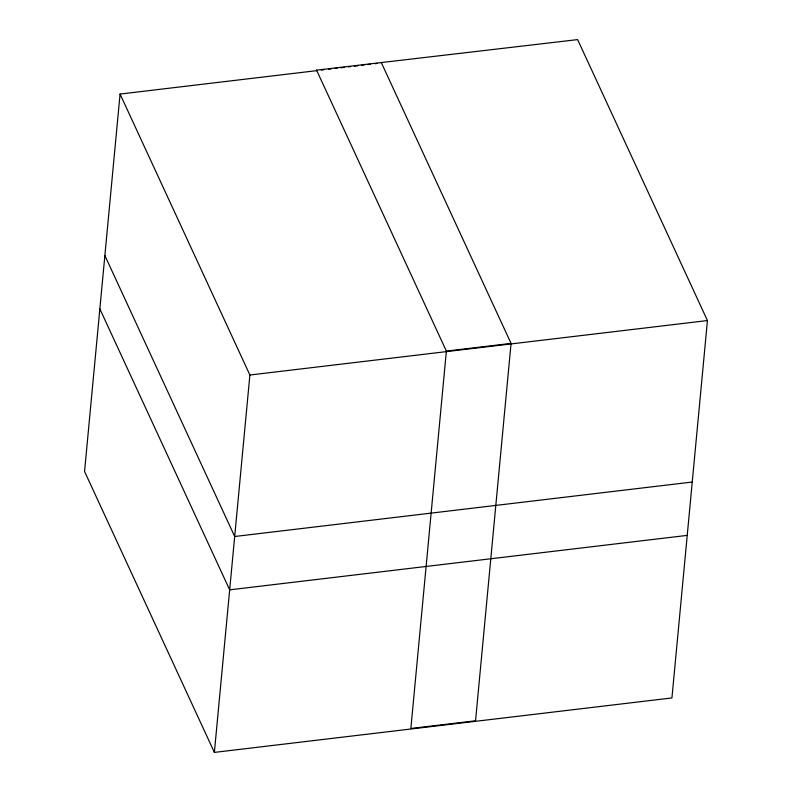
<?xml version="1.0" encoding="UTF-8"?>
<svg xmlns="http://www.w3.org/2000/svg" width="792" height="792" viewBox="0 0 792 792"><rect width="100%" height="100%" fill="white"/><g stroke="black" fill="none" stroke-linecap="round" stroke-linejoin="round"><path stroke-width="1.19" d="M120.067 94.06L84.556 471.448L214.375 752.4L671.933 697.94L707.444 320.552L577.625 39.6L316.562 70.141L316.513 70.676L120.067 94.06L249.886 375.012L214.375 752.4M316.562 70.141L446.381 351.094L410.86 728.482L475.547 720.779L511.058 343.401L381.239 62.449M321.394 70.102L323.829 69.805M328.71 69.231L331.155 68.934M334.818 68.498L337.253 68.211M340.916 67.775L344.579 67.34M348.242 66.904L350.678 66.617M354.341 66.181L358.004 65.746M361.667 65.31L364.102 65.013M367.765 64.578L370.201 64.291M375.091 63.706L377.527 63.419M446.381 351.094L511.058 343.401M249.886 375.012L707.444 320.552M692.248 482.031L234.689 536.501L104.871 255.549M687.228 535.382L229.67 589.842L99.851 308.89"/></g></svg>
